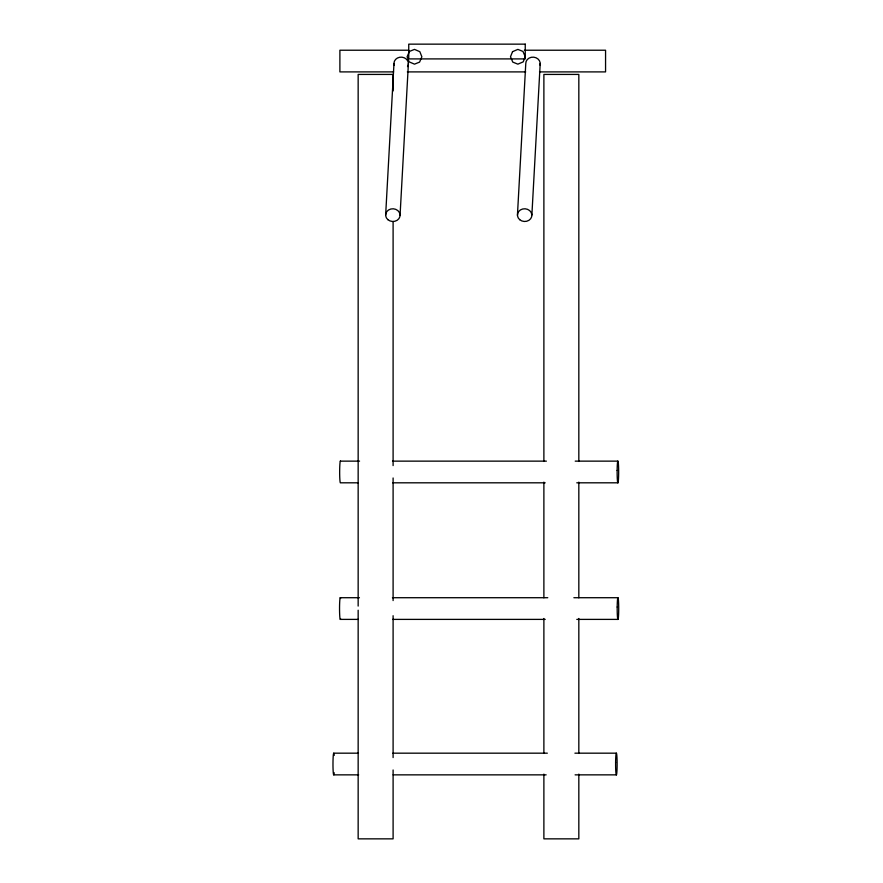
<?xml version="1.0" encoding="UTF-8"?>
<svg xmlns="http://www.w3.org/2000/svg" width="883" height="883" viewBox="0 0 883 883"><rect width="100%" height="100%" fill="white"/><g stroke="black" fill="none" stroke-linecap="round" stroke-linejoin="round"><path stroke-width="1.32" d="M385.639 215.198L393.973 63.554M400.076 215.077L408.41 63.433M517.438 215.198L525.771 63.554A7.219 6.358 3.1 0 1 533.762 57.185A7.219 6.358 3.1 0 1 540.01 65.088M531.875 215.077L540.208 63.433M408.719 50.221L339.889 50.221L339.889 71.898L393.575 71.898M524.347 50.221L605.561 50.221L605.561 71.898L539.491 71.898M407.339 71.898L525.716 71.898M340.319 461.136L359.558 461.136M392.527 461.136L546.378 461.136M575.219 461.136L617.802 461.136M358.366 482.813L340.507 482.813A10.916 0.762 -90 0 1 339.657 473.299L339.668 470.451A10.916 0.762 -90 0 1 340.529 461.158M392.703 482.813L545.186 482.813M576.776 482.813L617.99 482.813M340.209 597.714L359.447 597.714M392.438 597.714L547.758 597.714M573.873 597.714L617.857 597.714M340.397 619.391L358.266 619.391M392.626 619.391L545.197 619.391M576.809 619.391L618.045 619.391M333.642 753.177L358.465 753.177M392.924 753.177L547.339 753.177M574.91 753.177L616.268 753.177M333.829 774.855L358.653 774.855M393.112 774.855L546.147 774.855M575.098 774.855L616.455 774.855M578.829 461.456L578.829 74.426L543.884 74.426L543.884 461.456M578.829 482.118L578.829 597.813M578.829 618.475L578.829 753.453M578.829 774.115L578.829 838.85L543.884 838.85L543.884 774.115M543.884 482.118L543.884 597.813M543.884 618.475L543.884 753.453M393.101 90.949L393.101 74.426L358.156 74.426L358.156 606.08M393.101 221.799L393.101 465.584M393.101 477.979L393.101 600.572M393.101 615.716L393.101 757.581M393.101 769.987L393.101 838.85L358.156 838.85L358.156 610.208M334.204 755.418A10.916 0.762 -90 0 0 332.99 762.493L332.979 765.34A10.916 0.762 -90 0 0 334.193 772.735M340.595 598.497A10.916 0.762 -90 0 0 339.547 607.029L339.547 609.877A10.916 0.762 -90 0 0 340.584 618.685M394.26 65.199A7.219 6.358 3.1 0 1 401.964 57.185A7.219 6.358 3.1 0 1 407.527 66.622M615.606 762.493L615.606 765.34A10.916 0.762 -90 0 0 616.356 774.932A10.916 0.762 -90 0 0 617.118 765.539L617.118 762.691A10.916 0.762 -90 0 0 616.367 753.089A10.916 0.762 -90 0 0 615.606 762.493M617.14 470.451L617.14 473.299A10.916 0.762 -90 0 0 617.89 482.891A10.916 0.762 -90 0 0 618.652 473.498L618.652 470.65A10.916 0.762 -90 0 0 617.901 461.058A10.916 0.762 -90 0 0 617.14 470.451M617.195 607.029L617.195 609.877A10.916 0.762 -90 0 0 617.945 619.469A10.916 0.762 -90 0 0 618.707 610.076L618.707 607.228A10.916 0.762 -90 0 0 617.957 597.636A10.916 0.762 -90 0 0 617.195 607.029M512.537 51.678L510.495 56.766L512.78 62.108L517.88 64.15L523.211 61.865L525.253 56.766L522.968 51.435L517.88 49.393L512.537 51.678M409.403 51.435L407.107 56.766L409.149 61.865L414.491 64.15L419.58 62.108L421.864 56.766L419.833 51.678L414.491 49.393L409.403 51.435M525.242 44.15L408.741 44.15L408.741 58.907L525.242 58.907L525.242 44.15M519.679 219.668A7.219 6.358 3.1 0 0 531.676 216.721A7.219 6.358 3.1 0 0 522.626 209.006A7.219 6.358 3.1 0 0 519.679 219.668M387.869 219.668A7.219 6.358 3.1 0 0 399.867 216.721A7.219 6.358 3.1 0 0 390.827 209.006A7.219 6.358 3.1 0 0 387.869 219.668"/></g></svg>
